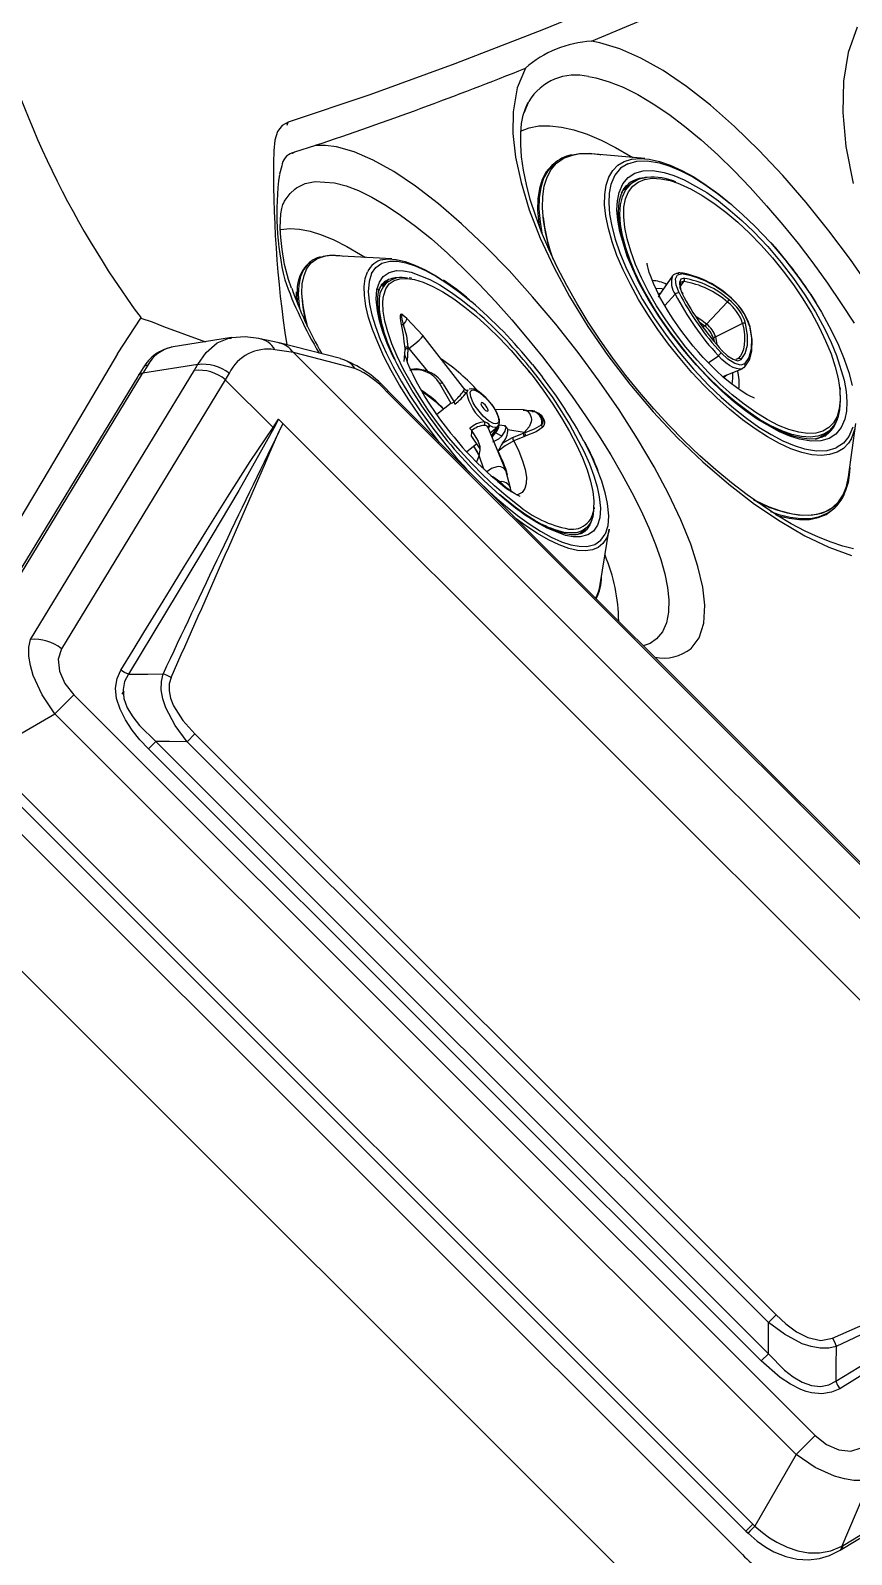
# Model space of a CAD drawing. Extents: x 527 to 611, y 788 to 934.
# Drawn here: x 533.22 to 539.34, y 809.12 to 820.5 of the extents above; entities that cross this region are included whole.
import ezdxf

# ---------------------------------------------------------------- set-up
doc = ezdxf.new("R2010")
doc.units = 0
doc.header["$MEASUREMENT"] = 0
for name, color, linetype in [('1', 4, 'Continuous'), ('BDIM_GREEN', 3, 'Continuous'), ('BDIM_YELLOW', 2, 'Continuous')]:
    doc.layers.add(name, color=color, linetype=linetype)

# ---------------------------------------------------------------- blocks, each defined once
blk = doc.blocks.new('2018 FLAIR')
at = {"layer": '1', "linetype": 'Continuous', "lineweight": 25}
for p, q in [((10.01, 16.529), (10.043, 16.608)), ((8.242, 16.43), (8.249, 16.454)), ((8.452, 16.28), (8.296, 16.229)), ((8.296, 16.229), (8.279, 16.223)), ((8.279, 16.223), (8.282, 16.219)), ((8.201, 16.127), (8.183, 16.064)), ((8.298, 15.954), (8.31, 15.963)), ((8.213, 15.846), (8.222, 15.863)), ((8.219, 15.856), (8.222, 15.863)), ((8.222, 15.863), (8.226, 15.87)), ((6.976, 14.725), (7.151, 14.991)), ((7.318, 14.929), (7.633, 14.814)), ((6.976, 14.725), (6.466, 13.86)), ((11.636, 5.762), (5.762, 11.636)), ((4.993, 11.385), (11.385, 4.993))]:
    blk.add_line(p, q, dxfattribs=at)
at = {"layer": '1', "linetype": 'Continuous', "lineweight": 25, "flags": 128}
for points in [[(13.052, 18.439), (12.289, 18.076), (11.551, 17.739), (10.838, 17.429), (10.152, 17.145), (9.491, 16.889), (8.857, 16.658), (8.249, 16.454)], [(10.511, 17.057), (10.879, 17.212), (11.343, 17.415), (11.818, 17.628), (12.304, 17.854), (12.428, 17.912), (12.428, 17.912)], [(12.491, 17.162), (12.426, 16.973), (12.391, 16.76), (12.384, 16.525), (12.408, 16.272), (12.463, 15.996)], [(10.018, 16.856), (9.956, 16.71), (9.926, 16.53), (9.925, 16.369), (9.945, 16.193), (9.986, 16.003), (10.047, 15.8), (10.129, 15.588), (10.229, 15.372), (10.347, 15.151), (10.483, 14.929), (10.633, 14.711), (10.796, 14.498), (10.97, 14.292), (11.153, 14.098), (11.341, 13.917), (11.534, 13.751), (11.726, 13.603), (11.917, 13.475), (12.103, 13.366), (12.282, 13.28), (12.451, 13.218)], [(12.593, 15.208), (12.442, 15.427), (12.281, 15.643), (12.113, 15.853), (11.938, 16.055), (11.758, 16.245), (11.578, 16.421), (11.398, 16.58), (11.219, 16.72), (11.045, 16.838), (10.879, 16.931), (10.721, 17.001), (10.572, 17.046), (10.511, 17.057)], [(10.488, 16.793), (10.544, 16.783), (10.642, 16.755), (10.746, 16.714), (10.856, 16.659), (10.971, 16.591), (11.087, 16.513), (11.205, 16.424), (11.329, 16.321), (11.453, 16.209), (11.574, 16.091), (11.694, 15.965), (11.817, 15.829), (11.937, 15.688), (12.051, 15.547), (12.161, 15.402), (12.27, 15.251), (12.374, 15.099), (12.469, 14.953)], [(12.464, 13.269), (12.384, 13.289), (12.297, 13.318), (12.203, 13.355), (12.104, 13.401), (12.001, 13.456), (11.894, 13.52), (11.785, 13.591), (11.672, 13.672), (11.556, 13.761), (11.438, 13.858), (11.32, 13.963), (11.203, 14.075), (11.087, 14.192), (10.976, 14.313), (10.868, 14.437), (10.766, 14.563), (10.669, 14.692), (10.575, 14.825), (10.486, 14.96), (10.403, 15.097), (10.326, 15.234), (10.255, 15.37), (10.193, 15.504), (10.138, 15.633), (10.092, 15.758), (10.054, 15.877), (10.025, 15.989), (10.004, 16.096), (9.99, 16.195), (9.983, 16.287), (9.984, 16.369), (9.99, 16.442), (10.002, 16.505), (10.018, 16.556), (10.037, 16.597), (10.039, 16.6)], [(8.249, 16.454), (8.203, 16.428), (8.17, 16.383), (8.149, 16.319), (8.141, 16.24)], [(9.981, 16.387), (10.045, 16.412), (10.118, 16.425), (10.199, 16.427), (10.286, 16.417), (10.379, 16.396), (10.478, 16.363), (10.582, 16.319), (10.69, 16.265), (10.802, 16.2), (10.82, 16.189)], [(11.253, 12.525), (11.314, 12.605), (11.349, 12.713), (11.356, 12.847), (11.341, 12.983), (11.305, 13.136), (11.251, 13.304), (11.177, 13.486), (11.085, 13.679), (10.978, 13.881), (10.854, 14.09), (10.717, 14.305), (10.569, 14.52), (10.411, 14.735), (10.244, 14.946), (10.072, 15.15), (9.897, 15.345), (9.719, 15.528), (9.542, 15.695), (9.369, 15.844), (9.199, 15.975), (9.036, 16.084), (8.883, 16.169), (8.74, 16.231), (8.609, 16.269), (8.527, 16.28), (8.452, 16.28)], [(8.296, 16.229), (8.282, 16.219), (8.282, 16.219)], [(8.226, 15.87), (8.263, 15.921), (8.298, 15.954)], [(8.31, 15.963), (8.375, 15.995), (8.451, 16.01)], [(8.451, 16.01), (8.593, 16), (8.68, 15.977), (8.772, 15.942), (8.873, 15.893), (8.979, 15.831), (9.087, 15.76), (9.199, 15.677), (9.317, 15.582), (9.436, 15.476), (9.555, 15.364), (9.673, 15.245), (9.795, 15.115), (9.916, 14.979), (10.032, 14.842), (10.145, 14.702), (10.258, 14.554), (10.367, 14.405), (10.467, 14.261), (10.562, 14.116), (10.654, 13.969), (10.738, 13.825), (10.812, 13.689), (10.879, 13.557), (10.938, 13.426), (10.989, 13.301), (11.028, 13.188), (11.057, 13.081), (11.078, 12.98), (11.087, 12.887), (11.086, 12.796), (11.07, 12.717), (11.04, 12.649), (10.996, 12.596)], [(8.273, 15.215), (8.251, 15.279), (8.222, 15.392), (8.203, 15.503), (8.194, 15.592), (8.19, 15.66), (8.191, 15.721), (8.194, 15.769), (8.201, 15.808), (8.21, 15.839), (8.213, 15.845)], [(8.191, 15.65), (8.195, 15.651), (8.26, 15.659), (8.332, 15.654), (8.412, 15.639), (8.498, 15.612), (8.59, 15.574), (8.687, 15.525), (8.789, 15.466), (8.826, 15.443)], [(7.151, 14.991), (7.234, 14.962), (7.318, 14.929)], [(6.466, 13.86), (6.287, 13.559), (5.936, 12.968)], [(10.996, 12.596), (10.948, 12.563), (10.897, 12.544)]]:
    blk.add_lwpolyline(points, dxfattribs=at)
at = {"layer": '1', "linetype": 'Continuous', "lineweight": 25}
for centre, radius, start, end in [((12.699, 19.091), 6.898, 193.6791, 216.4623), ((10.552, 16.251), 0.807, 92.927, 131.4355), ((-0.772, 43.791), 29.016, 288.5361, 291.8313), ((10.39, 16.401), 0.404, 75.8713, 149.1671), ((16.307, 16.057), 8.167, 178.7158, 188.9083), ((8.318, 16.112), 0.118, 109.0927, 172.7567), ((10.286, 15.773), 2.122, 172.1259, 193.5307), ((11.208, 16.346), 3.171, 199.7003, 210.6427), ((10.981, 16.158), 2.866, 199.2334, 210.0284), ((9.388, 12.711), 1.326, 0.694, 22.6411), ((11.046, 12.786), 0.333, 259.1593, 308.4494), ((210.797, -327.994), 388.13, 120.34125, 120.74139), ((12.243, 6.343), 0.84, 223.7365, 249.4241)]:
    blk.add_arc(centre, radius, start, end, dxfattribs=at)
at = {"layer": 'BDIM_GREEN', "linetype": 'Continuous', "lineweight": 25}
for p, q in [((10.909, 16.181), (10.511, 16.216)), ((10.239, 16.151), (10.229, 16.142)), ((10.239, 16.151), (10.23, 16.143)), ((10.809, 15.995), (10.772, 15.966)), ((10.785, 15.991), (10.787, 15.993)), ((10.15, 15.744), (10.152, 15.729)), ((8.409, 15.407), (8.4, 15.399)), ((9.022, 15.432), (8.603, 15.456)), ((8.987, 15.26), (8.95, 15.23)), ((8.958, 15.251), (8.965, 15.258)), ((11.116, 15.306), (11.012, 15.159)), ((11.173, 15.249), (11.175, 15.254)), ((8.352, 15.136), (8.354, 15.119)), ((8.915, 15.209), (8.923, 15.2)), ((11.017, 15.163), (11.016, 15.16)), ((11.525, 15.111), (11.369, 14.946)), ((9.134, 14.987), (9.106, 15.01)), ((9.254, 14.862), (9.134, 14.987)), ((11.637, 14.951), (11.437, 14.85)), ((7.827, 14.845), (7.377, 14.773)), ((8.181, 14.807), (8.028, 14.839)), ((8.64, 14.688), (8.182, 14.806)), ((9.565, 14.459), (9.254, 14.862)), ((8.288, 14.734), (8.149, 14.755)), ((8.288, 14.734), (14.734, 8.288)), ((9.115, 14.668), (9.12, 14.754)), ((9.12, 14.754), (9.12, 14.766)), ((9.141, 14.76), (9.136, 14.672)), ((9.141, 14.773), (9.148, 14.765)), ((9.141, 14.773), (9.141, 14.76)), ((9.141, 14.76), (9.148, 14.765)), ((9.148, 14.765), (9.286, 14.596)), ((7.161, 14.576), (5.829, 12.387)), ((6.327, 12.592), (7.549, 14.601)), ((7.168, 14.62), (7.13, 14.56)), ((7.164, 14.58), (7.161, 14.576)), ((7.574, 14.644), (7.164, 14.58)), ((7.202, 14.639), (7.164, 14.58)), ((10.054, 14.583), (10.044, 14.594)), ((11.49, 14.555), (11.635, 14.613)), ((11.646, 14.621), (11.635, 14.613)), ((7.127, 14.555), (5.795, 12.366)), ((7.78, 14.531), (6.559, 12.522)), ((7.13, 14.56), (7.127, 14.555)), ((8.137, 14.174), (7.78, 14.531)), ((8.99, 14.447), (8.99, 14.446)), ((14.449, 8.993), (8.993, 14.449)), ((9.377, 14.504), (9.405, 14.508)), ((9.465, 14.353), (9.377, 14.504)), ((8.985, 14.441), (14.441, 8.985)), ((9.464, 14.355), (9.358, 14.27)), ((8.137, 14.174), (8.177, 14.236)), ((8.177, 14.236), (8.142, 14.17)), ((8.177, 14.236), (8.208, 14.205)), ((10.002, 14.305), (9.792, 14.308)), ((10.094, 14.288), (10.003, 14.305)), ((10.077, 14.292), (10.068, 14.292)), ((10.082, 14.301), (10.092, 14.288)), ((10.114, 14.276), (10.099, 14.285)), ((10.113, 14.277), (10.105, 14.282)), ((8.208, 14.205), (8.179, 14.141)), ((8.208, 14.205), (14.205, 8.208)), ((9.616, 14.107), (9.678, 14.015)), ((9.873, 13.852), (9.737, 14.178)), ((9.738, 14.179), (9.738, 14.178)), ((9.755, 14.135), (9.809, 14.178)), ((9.769, 14.102), (9.795, 14.134)), ((9.804, 14.171), (9.795, 14.134)), ((9.842, 14.11), (9.795, 14.134)), ((10.009, 14.138), (9.887, 14.158)), ((9.922, 14.1), (10.004, 14.133)), ((10.01, 14.107), (9.931, 14.074)), ((10.004, 14.133), (10.009, 14.138)), ((10.004, 14.133), (10.015, 14.137)), ((10.015, 14.137), (10.009, 14.138)), ((10.02, 14.111), (10.01, 14.107)), ((12.243, 14.118), (12.28, 14.147)), ((12.29, 14.156), (12.28, 14.147)), ((12.28, 14.147), (12.284, 14.152)), ((12.428, 13.807), (12.483, 14.203)), ((9.58, 13.994), (9.653, 14.052)), ((9.848, 14.058), (9.922, 14.1)), ((9.673, 13.965), (9.653, 13.917)), ((9.908, 13.722), (9.873, 13.852)), ((9.909, 13.706), (9.907, 13.727)), ((9.909, 13.706), (9.91, 13.707)), ((9.912, 13.698), (9.91, 13.707)), ((10.533, 13.566), (10.533, 13.578)), ((11.873, 13.566), (11.887, 13.561)), ((12.289, 13.546), (12.304, 13.557)), ((12.294, 13.549), (12.304, 13.557)), ((10.43, 13.389), (10.467, 13.419)), ((10.437, 13.38), (10.467, 13.412)), ((10.46, 13.398), (10.452, 13.392)), ((10.465, 13.41), (10.461, 13.414)), ((10.467, 13.412), (10.464, 13.41)), ((10.576, 13.002), (10.643, 13.416)), ((10.546, 12.896), (10.556, 12.919)), ((6.509, 12.038), (6.65, 12.178)), ((6.65, 12.178), (12.178, 6.65)), ((7.011, 12.184), (7.026, 12.209)), ((5.975, 11.728), (6.509, 12.038)), ((12.038, 6.509), (6.509, 12.038)), ((7.261, 11.831), (7.207, 11.777)), ((7.261, 11.831), (11.831, 7.261)), ((7.552, 11.887), (7.495, 11.829)), ((7.552, 11.887), (11.887, 7.552)), ((11.777, 7.207), (7.207, 11.777)), ((11.83, 7.495), (7.495, 11.829)), ((5.937, 11.662), (11.662, 5.937)), ((5.988, 11.714), (11.714, 5.988)), ((11.887, 7.552), (11.83, 7.495)), ((11.831, 7.261), (11.777, 7.207)), ((12.366, 5.795), (14.555, 7.127)), ((12.387, 5.829), (14.576, 7.161)), ((12.178, 6.65), (12.038, 6.509)), ((12.038, 6.509), (11.728, 5.975)), ((12.592, 6.327), (12.377, 5.824)), ((11.663, 5.937), (11.662, 5.937)), ((11.663, 5.937), (11.678, 5.922)), ((12.377, 5.824), (12.387, 5.829)), ((12.356, 5.789), (12.366, 5.795))]:
    blk.add_line(p, q, dxfattribs=at)
at = {"layer": 'BDIM_GREEN', "linetype": 'Continuous', "lineweight": 25, "flags": 128}
for points in [[(10.224, 15.43), (10.198, 15.512), (10.171, 15.619), (10.153, 15.72), (10.145, 15.813), (10.147, 15.899), (10.158, 15.975), (10.18, 16.042), (10.21, 16.099), (10.25, 16.146), (10.299, 16.182), (10.356, 16.206), (10.421, 16.219), (10.494, 16.221), (10.573, 16.211), (10.58, 16.209)], [(10.783, 16.143), (10.848, 16.162), (10.927, 16.165), (11.018, 16.149), (11.096, 16.125), (11.178, 16.09), (11.266, 16.044), (11.357, 15.987), (11.451, 15.921), (11.545, 15.846), (11.638, 15.765), (11.73, 15.677), (11.845, 15.555), (11.952, 15.429), (12.05, 15.302), (12.141, 15.171), (12.225, 15.035), (12.301, 14.896), (12.352, 14.789), (12.395, 14.685), (12.429, 14.584), (12.455, 14.487)], [(12.461, 14.177), (12.431, 14.108), (12.389, 14.056), (12.335, 14.022)], [(10.812, 16.177), (10.872, 16.182), (10.941, 16.177), (11.017, 16.16), (11.098, 16.132), (11.184, 16.093), (11.273, 16.044), (11.366, 15.984), (11.46, 15.916), (11.555, 15.839), (11.562, 15.832)], [(10.23, 16.143), (10.215, 16.13), (10.174, 16.083), (10.144, 16.026), (10.122, 15.958), (10.111, 15.881), (10.109, 15.796), (10.117, 15.702), (10.122, 15.668)], [(10.783, 16.143), (10.728, 16.109), (10.686, 16.057), (10.656, 15.988), (10.643, 15.923), (10.64, 15.85), (10.646, 15.767), (10.662, 15.677), (10.688, 15.581), (10.723, 15.479), (10.765, 15.376), (10.816, 15.269), (10.892, 15.13), (10.976, 14.994), (11.067, 14.863), (11.165, 14.736), (11.272, 14.61), (11.387, 14.488), (11.479, 14.4), (11.572, 14.318), (11.666, 14.243), (11.76, 14.177), (11.851, 14.121), (11.939, 14.074), (12.022, 14.04), (12.099, 14.015), (12.19, 14), (12.269, 14.003), (12.335, 14.022)], [(12.283, 14.092), (12.222, 14.075), (12.148, 14.072), (12.063, 14.086), (11.991, 14.109), (11.914, 14.142), (11.746, 14.237), (11.659, 14.299), (11.571, 14.369), (11.484, 14.445), (11.399, 14.528), (11.291, 14.641), (11.191, 14.759), (11.1, 14.878), (11.015, 15), (10.936, 15.127), (10.865, 15.257), (10.818, 15.356), (10.778, 15.453), (10.722, 15.638), (10.707, 15.722), (10.701, 15.799), (10.704, 15.867), (10.716, 15.928), (10.744, 15.992), (10.784, 16.04), (10.834, 16.073)], [(10.834, 16.073), (10.895, 16.09), (10.969, 16.092), (11.054, 16.078), (11.126, 16.056), (11.203, 16.023), (11.371, 15.927), (11.458, 15.866), (11.546, 15.795), (11.633, 15.72), (11.719, 15.637), (11.826, 15.524), (11.926, 15.406), (12.017, 15.287), (12.102, 15.165), (12.181, 15.038), (12.252, 14.908), (12.299, 14.809), (12.339, 14.712), (12.395, 14.527), (12.41, 14.443), (12.416, 14.366), (12.413, 14.297), (12.401, 14.237), (12.373, 14.173), (12.333, 14.124), (12.283, 14.092)], [(11.179, 14.78), (11.102, 14.881), (11.072, 14.922), (11.026, 14.99), (10.98, 15.06), (10.935, 15.136), (10.892, 15.213), (10.853, 15.291), (10.817, 15.369), (10.786, 15.445), (10.761, 15.519), (10.74, 15.589), (10.726, 15.656), (10.716, 15.718), (10.712, 15.774), (10.714, 15.826), (10.72, 15.872), (10.732, 15.912), (10.748, 15.947), (10.77, 15.977), (10.786, 15.99)], [(11.155, 15.998), (11.172, 15.991), (11.253, 15.954), (11.337, 15.907), (11.424, 15.849), (11.512, 15.782), (11.601, 15.707), (11.69, 15.624), (11.776, 15.535), (11.861, 15.44), (11.941, 15.34), (12.017, 15.238), (12.087, 15.134), (12.151, 15.029), (12.208, 14.924), (12.257, 14.822), (12.297, 14.723), (12.329, 14.628), (12.351, 14.539), (12.359, 14.49)], [(11.971, 15.411), (11.885, 15.514), (11.851, 15.553)], [(8.393, 14.926), (8.372, 15.007), (8.357, 15.095), (8.351, 15.176), (8.354, 15.247), (8.367, 15.309), (8.389, 15.361), (8.421, 15.402), (8.462, 15.433), (8.511, 15.452), (8.568, 15.46), (8.633, 15.457), (8.661, 15.453)], [(8.953, 15.427), (8.996, 15.432), (9.055, 15.428), (9.121, 15.413), (9.193, 15.387), (9.271, 15.351), (9.354, 15.304), (9.395, 15.277)], [(11.726, 14.394), (11.726, 14.394), (11.717, 14.398), (11.698, 14.406), (11.67, 14.421), (11.635, 14.443), (11.593, 14.472), (11.545, 14.508), (11.494, 14.551), (11.441, 14.599), (11.39, 14.65), (11.344, 14.697), (11.309, 14.736), (11.269, 14.782), (11.235, 14.825), (11.177, 14.901), (11.154, 14.932), (11.119, 14.984), (11.085, 15.038), (11.052, 15.093), (11.021, 15.148), (10.995, 15.201), (10.972, 15.25), (10.955, 15.295), (10.942, 15.332), (10.933, 15.363), (10.928, 15.384), (10.926, 15.397), (10.925, 15.401)], [(9.046, 14.68), (9.014, 14.748), (8.985, 14.819), (8.961, 14.886), (8.942, 14.949), (8.928, 15.007), (8.92, 15.06), (8.917, 15.107), (8.918, 15.148), (8.923, 15.184), (8.933, 15.214), (8.947, 15.238), (8.96, 15.252)], [(9.168, 15.289), (9.163, 15.29), (9.151, 15.292)], [(9.174, 15.282), (9.19, 15.278), (9.255, 15.258), (9.327, 15.227), (9.403, 15.186), (9.483, 15.134), (9.566, 15.073), (9.652, 15.003), (9.738, 14.925), (9.825, 14.84), (9.911, 14.749), (9.994, 14.653), (10.04, 14.598)], [(11.164, 15.18), (11.143, 15.236), (11.138, 15.283), (11.152, 15.313), (11.182, 15.321)], [(11.202, 15.288), (11.178, 15.281), (11.166, 15.257), (11.17, 15.219), (11.187, 15.174)], [(8.308, 15.187), (8.308, 15.185), (8.308, 15.125)], [(9.959, 13.598), (9.874, 13.664), (9.788, 13.738), (9.702, 13.819), (9.615, 13.907), (9.531, 14.001), (9.448, 14.098), (9.37, 14.199), (9.296, 14.302), (9.227, 14.405), (9.165, 14.507), (9.109, 14.608), (9.061, 14.706), (9.022, 14.799), (8.991, 14.887), (8.969, 14.968), (8.957, 15.042), (8.954, 15.107), (8.957, 15.14)], [(11.041, 15.207), (11.037, 15.208), (10.99, 15.212)], [(9.115, 14.817), (9.11, 14.865), (9.095, 14.942)], [(9.107, 14.943), (9.13, 14.859), (9.141, 14.773)], [(11.637, 14.951), (11.646, 14.907), (11.651, 14.865), (11.653, 14.827), (11.65, 14.792), (11.644, 14.76), (11.634, 14.732), (11.621, 14.708), (11.604, 14.688)], [(11.626, 14.681), (11.658, 14.726), (11.674, 14.788), (11.675, 14.864), (11.66, 14.951)], [(11.688, 14.933), (11.703, 14.842), (11.702, 14.762), (11.685, 14.697), (11.652, 14.65)], [(11.654, 14.628), (11.689, 14.678), (11.707, 14.746), (11.709, 14.829), (11.693, 14.925)], [(8.029, 14.839), (7.929, 14.85), (7.825, 14.844)], [(8.746, 14.615), (8.49, 14.682), (8.288, 14.734)], [(9.465, 14.129), (9.404, 14.207), (9.38, 14.24), (9.342, 14.294), (9.305, 14.348), (9.269, 14.405), (9.236, 14.462), (9.205, 14.516), (9.18, 14.567), (9.158, 14.613), (9.142, 14.653), (9.13, 14.686), (9.122, 14.71), (9.118, 14.726), (9.117, 14.732), (9.117, 14.731)], [(11.232, 14.715), (11.231, 14.715), (11.179, 14.78)], [(12.231, 14.103), (12.223, 14.1), (12.182, 14.09), (12.135, 14.088), (12.083, 14.094), (12.026, 14.107), (11.964, 14.128), (11.898, 14.157), (11.829, 14.193), (11.756, 14.237), (11.682, 14.288), (11.607, 14.345), (11.531, 14.408), (11.458, 14.475), (11.388, 14.543), (11.326, 14.608), (11.281, 14.658), (11.232, 14.715)], [(11.652, 14.65), (11.624, 14.64), (11.58, 14.652), (11.528, 14.685), (11.478, 14.732)], [(11.485, 14.75), (11.485, 14.75), (11.486, 14.75), (11.486, 14.749), (11.486, 14.749), (11.486, 14.747)], [(11.486, 14.747), (11.526, 14.71), (11.568, 14.683), (11.603, 14.673), (11.626, 14.681)], [(9.286, 14.596), (9.209, 14.612), (9.161, 14.607)], [(10.053, 14.582), (10.075, 14.554), (10.151, 14.452), (10.223, 14.349), (10.288, 14.246), (10.347, 14.144), (10.399, 14.045), (10.443, 13.949), (10.478, 13.859), (10.504, 13.774), (10.521, 13.696), (10.529, 13.627), (10.529, 13.596)], [(10.147, 14.551), (10.129, 14.575), (10.087, 14.628)], [(9.405, 14.498), (9.437, 14.445), (9.484, 14.368)], [(9.588, 14.455), (9.589, 14.454), (9.587, 14.45), (9.584, 14.444), (9.579, 14.435)], [(9.755, 14.362), (9.724, 14.397), (9.711, 14.409), (9.691, 14.426), (9.672, 14.441), (9.652, 14.452), (9.634, 14.46), (9.616, 14.463), (9.599, 14.461), (9.598, 14.46)], [(9.611, 14.402), (9.606, 14.435), (9.611, 14.447), (9.619, 14.453), (9.631, 14.455), (9.647, 14.451), (9.682, 14.431), (9.722, 14.396), (9.743, 14.373), (9.764, 14.348), (9.782, 14.322), (9.797, 14.297), (9.815, 14.253)], [(12.362, 14.448), (12.366, 14.375), (12.361, 14.306), (12.347, 14.246), (12.323, 14.196), (12.29, 14.156)], [(12.368, 14.459), (12.367, 14.461), (12.365, 14.472)], [(9.815, 14.253), (9.819, 14.221), (9.815, 14.209), (9.807, 14.203), (9.794, 14.201), (9.779, 14.205), (9.743, 14.225), (9.704, 14.26), (9.682, 14.283), (9.662, 14.308), (9.644, 14.334), (9.629, 14.359), (9.611, 14.402)], [(9.721, 14.302), (9.729, 14.298), (9.735, 14.296), (9.739, 14.299), (9.74, 14.304), (9.737, 14.312), (9.733, 14.322), (9.725, 14.333), (9.717, 14.343), (9.708, 14.352), (9.705, 14.354), (9.697, 14.358), (9.691, 14.36), (9.687, 14.357), (9.686, 14.352), (9.688, 14.343), (9.693, 14.333), (9.7, 14.323), (9.709, 14.313), (9.718, 14.304), (9.721, 14.302)], [(10.07, 14.301), (10.096, 14.292), (10.11, 14.284)], [(7, 12.362), (7.092, 12.512), (7.173, 12.644), (7.244, 12.76), (7.316, 12.878), (7.398, 13.012), (7.476, 13.139), (7.55, 13.258), (7.635, 13.395), (7.797, 13.655), (7.966, 13.921), (8.137, 14.174)], [(8.142, 14.17), (7.882, 13.705), (7.609, 13.248), (7.334, 12.79), (7.057, 12.333)], [(9.617, 14.151), (9.637, 14.119), (9.666, 14.073)], [(9.804, 14.171), (9.774, 14.129), (9.764, 14.114)], [(9.774, 14.068), (9.821, 14.09), (9.842, 14.11)], [(9.824, 14.193), (9.859, 14.188), (9.882, 14.17), (9.887, 14.158)], [(9.842, 14.11), (9.866, 14.147), (9.874, 14.18), (9.868, 14.189)], [(10.015, 14.137), (10.085, 14.163), (10.138, 14.193)], [(10.147, 14.177), (10.099, 14.143), (10.02, 14.111)], [(12.243, 14.118), (12.201, 14.092), (12.18, 14.084)], [(12.267, 14.123), (12.26, 14.117), (12.231, 14.103)], [(12.251, 14.108), (12.272, 14.128), (12.297, 14.163)], [(12.273, 14.126), (12.273, 14.126), (12.266, 14.121)], [(9.673, 13.968), (9.655, 14.001), (9.633, 14.036)], [(9.931, 14.074), (9.867, 14.038), (9.814, 13.997)], [(12.437, 13.875), (12.435, 13.84), (12.424, 13.764), (12.403, 13.697), (12.372, 13.64), (12.332, 13.593), (12.283, 13.557), (12.226, 13.533), (12.161, 13.52), (12.088, 13.518), (12.009, 13.528), (11.923, 13.55), (11.832, 13.582), (11.737, 13.626), (11.719, 13.635)], [(11.725, 13.631), (11.789, 13.601), (11.882, 13.563), (11.97, 13.537), (12.052, 13.522), (12.127, 13.519), (12.195, 13.527), (12.256, 13.546), (12.308, 13.577), (12.352, 13.619), (12.387, 13.672), (12.412, 13.734), (12.428, 13.807), (12.428, 13.807)], [(10.453, 13.394), (10.428, 13.381), (10.396, 13.374), (10.359, 13.374), (10.316, 13.38), (10.266, 13.393), (10.212, 13.414), (10.152, 13.443), (10.088, 13.479), (10.021, 13.522), (9.951, 13.572), (9.879, 13.629), (9.825, 13.674)], [(9.892, 13.71), (9.89, 13.713), (9.889, 13.716)], [(9.908, 13.722), (9.908, 13.723), (9.906, 13.727)], [(9.98, 13.659), (9.98, 13.659), (9.975, 13.662), (9.96, 13.669), (9.936, 13.682), (9.91, 13.699)], [(10.527, 13.554), (10.52, 13.508), (10.503, 13.463), (10.477, 13.427), (10.442, 13.403), (10.399, 13.389), (10.347, 13.387), (10.314, 13.391)], [(11.885, 13.522), (11.898, 13.518), (11.984, 13.497), (12.063, 13.487), (12.137, 13.488), (12.202, 13.502), (12.26, 13.526), (12.294, 13.549)], [(11.896, 13.518), (11.947, 13.504), (11.947, 13.504)], [(10.43, 13.389), (10.426, 13.386), (10.403, 13.372)], [(10.643, 13.416), (10.639, 13.398), (10.624, 13.351)], [(6.509, 12.038), (6.413, 12.178), (6.347, 12.324), (6.327, 12.397), (6.315, 12.467), (6.315, 12.534), (6.327, 12.592)], [(6.559, 12.522), (6.534, 12.445), (6.543, 12.355), (6.584, 12.263), (6.65, 12.178)], [(7.207, 11.777), (7.143, 11.844), (7.085, 11.916), (7.035, 11.991), (6.995, 12.071), (6.969, 12.151), (6.962, 12.229), (6.973, 12.3), (7, 12.362)], [(7.057, 12.333), (7.027, 12.345), (7, 12.362)], [(7.057, 12.333), (7.028, 12.279), (7.017, 12.218), (7.024, 12.151), (7.049, 12.083), (7.089, 12.015), (7.139, 11.95), (7.261, 11.831)], [(7.057, 12.333), (7.202, 12.334), (7.316, 12.335)], [(7.495, 11.829), (7.406, 11.949), (7.336, 12.081), (7.314, 12.15), (7.302, 12.217), (7.303, 12.279), (7.316, 12.335)], [(7.376, 12.308), (7.347, 12.324), (7.316, 12.335)], [(7.376, 12.308), (7.362, 12.261), (7.36, 12.209), (7.372, 12.154), (7.394, 12.096), (7.463, 11.987), (7.552, 11.887)], [(7.495, 11.829), (7.364, 11.83), (7.261, 11.831)], [(12.308, 7.376), (13.222, 7.78), (13.682, 7.979), (13.839, 8.046), (13.901, 8.074), (13.91, 8.077), (13.911, 8.078), (13.911, 8.078), (13.911, 8.078), (13.912, 8.078), (14.141, 8.179)], [(12.333, 7.057), (12.79, 7.334), (13.248, 7.609), (13.705, 7.882), (14.17, 8.142)], [(14.141, 8.179), (13.24, 7.744), (12.335, 7.316)], [(14.174, 8.137), (14.038, 8.043), (13.899, 7.952), (13.75, 7.857), (13.608, 7.767), (13.461, 7.676), (13.315, 7.585), (13.192, 7.509), (13.021, 7.404), (12.826, 7.284), (12.606, 7.15), (12.362, 7)], [(11.887, 7.552), (11.961, 7.484), (12.04, 7.425), (12.124, 7.382), (12.222, 7.36), (12.308, 7.376)], [(11.831, 7.261), (11.83, 7.392), (11.83, 7.495)], [(12.335, 7.316), (12.28, 7.303), (12.217, 7.302), (12.15, 7.314), (12.081, 7.336), (11.949, 7.406), (11.83, 7.495)], [(12.308, 7.376), (12.326, 7.344), (12.335, 7.316)], [(12.335, 7.316), (12.334, 7.171), (12.333, 7.057)], [(12.362, 7), (12.3, 6.973), (12.229, 6.962), (12.151, 6.969), (12.111, 6.98), (12.071, 6.995), (11.995, 7.033), (11.917, 7.084), (11.777, 7.207)], [(11.831, 7.261), (11.95, 7.139), (12.015, 7.089), (12.083, 7.049), (12.152, 7.024), (12.219, 7.017), (12.28, 7.029), (12.333, 7.057)], [(12.333, 7.057), (12.345, 7.027), (12.362, 7)], [(12.178, 6.65), (12.263, 6.584), (12.355, 6.543), (12.446, 6.534), (12.522, 6.559)], [(12.592, 6.327), (12.534, 6.315), (12.467, 6.315), (12.397, 6.326), (12.324, 6.347), (12.178, 6.413), (12.038, 6.509)], [(11.678, 5.922), (11.669, 5.93), (11.663, 5.937)], [(11.678, 5.922), (11.747, 5.863), (11.81, 5.817), (11.871, 5.783), (11.959, 5.747), (12.045, 5.727), (12.129, 5.722), (12.21, 5.732), (12.286, 5.755), (12.356, 5.789)], [(11.714, 5.988), (11.722, 5.981), (11.728, 5.975)], [(11.728, 5.975), (11.785, 5.926), (11.839, 5.887), (11.893, 5.854), (11.971, 5.816), (12.049, 5.79), (12.129, 5.775), (12.212, 5.774), (12.295, 5.789), (12.377, 5.824)]]:
    blk.add_lwpolyline(points, dxfattribs=at)
at = {"layer": 'BDIM_GREEN', "linetype": 'Continuous', "lineweight": 25}
for centre, radius, start, end in [((10.409, 15.956), 0.257, 100.6836, 134.3024), ((10.467, 15.835), 0.383, 83.4426, 112.2317), ((10.939, 15.836), 0.205, 93.5589, 129.3931), ((10.965, 15.587), 0.455, 67.5387, 94.8863), ((10.893, 15.815), 0.194, 128.6945, 146.1081), ((10.938, 15.826), 0.213, 95.579, 127.4602), ((11.577, 15.913), 1.437, 186.7813, 198.5302), ((11.54, 15.893), 1.398, 186.7324, 197.5583), ((8.587, 15.201), 0.272, 133.4775, 180.5193), ((8.523, 15.286), 0.165, 102.7881, 133.8684), ((8.579, 15.194), 0.264, 84.8234, 112.0032), ((9.43, 13.384), 3.25, 32.0164, 38.5686), ((9.095, 15.125), 0.169, 75.239, 183.4537), ((9.031, 15.128), 0.142, 104.9905, 128.4497), ((8.415, 13.743), 1.823, 49.3796, 57.0633), ((11.149, 15.281), 0.0418, 81.7194, 143.3022), ((11.168, 15.313), 0.0162, 87.6889, 145.4012), ((11.054, 14.616), 0.723, 49.0019, 80.8003), ((11.269, 15.23), 0.0975, 168.6754, 217.1574), ((11.068, 14.626), 0.704, 48.8394, 80.6757), ((11.183, 15.277), 0.0221, 324.0121, 29.7181), ((11.095, 14.618), 0.654, 48.839, 80.6761), ((11.093, 14.626), 0.67, 48.8394, 80.6757), ((9.424, 15.229), 1.075, 184.9522, 196.0917), ((11.162, 15.145), 0.0354, 85.8979, 137.3349), ((12.955, 16.101), 2.044, 207.1221, 222.8538), ((12.943, 16.091), 1.999, 207.1217, 222.8542), ((12.88, 16.041), 1.902, 207.1217, 222.8542), ((11.505, 15.132), 0.0293, 313.2007, 357.7592), ((11.234, 14.781), 0.481, 17.4041, 52.4012), ((11.256, 14.797), 0.453, 17.4706, 52.5052), ((11.312, 14.841), 0.365, 17.4706, 52.5052), ((9.386, 15.207), 1.036, 184.8623, 194.7715), ((7.474, 12.579), 3.317, 38.5022, 49.8245), ((7.625, 12.696), 3.097, 38.4883, 49.8228), ((11.327, 14.853), 0.325, 17.4927, 52.4832), ((9.1, 14.976), 0.034, 261.6955, 282.4295), ((11.266, 15.043), 0.142, 308.8329, 316.646), ((11.239, 14.782), 0.19, 17.4927, 52.4832), ((11.25, 14.791), 0.196, 17.4927, 52.4832), ((11.649, 14.929), 0.0245, 61.6709, 118.557), ((11.48, 14.764), 0.0961, 116.6732, 128.0915), ((7.445, 14.46), 0.32, 100.895, 150.1161), ((8.096, 14.442), 0.317, 80.3414, 154.562), ((8.331, 13.854), 0.89, 41.9784, 67.6202), ((12.018, 16.178), 3.33, 206.6354, 228.8888), ((9.137, 14.75), 0.0238, 80.1635, 136.0886), ((9.137, 14.738), 0.0232, 78.767, 135.9708), ((11.409, 14.78), 0.0842, 304.5917, 325.3755), ((11.611, 14.669), 0.0198, 37.9641, 110.4573), ((7.581, 14.288), 0.314, 50.5114, 95.8724), ((7.616, 14.335), 0.311, 51.3805, 97.8235), ((8.454, 13.964), 0.714, 41.972, 65.842), ((9.201, 14.4), 0.205, 30.5878, 102.9922), ((9.205, 14.376), 0.234, 31.4155, 69.9674), ((11.197, 14.565), 0.368, 349.5023, 3.035), ((11.64, 14.636), 0.0167, 292.2025, 330.1227), ((8.701, 13.629), 0.985, 43.9124, 56.8042), ((9.579, 14.47), 0.0176, 205.0328, 302.9377), ((7.609, 12.568), 3.218, 27.941, 38.0001), ((9.231, 14.677), 0.399, 309.3053, 324.5007), ((9.428, 14.333), 0.0663, 13.0808, 32.5866), ((9.138, 14.782), 0.561, 309.2242, 321.7904), ((9.579, 14.466), 0.0304, 221.777, 270.0625), ((9.929, 14.5), 0.356, 190.381, 232.7155), ((9.486, 14.133), 0.353, 19.3735, 40.2906), ((9.766, 14.221), 0.0598, 313.7974, 29.1581), ((10.079, 14.3), 0.00832, 175.3647, 255.662), ((138.045, -48.963), 144.387, 154.08425, 154.87848), ((-127.293, 72.397), 147.466, 335.95364, 336.7312), ((8.252, 14.309), 0.177, 229.5163, 231.4534), ((11.296, 15.567), 2.329, 218.161, 231.2275), ((9.734, 14.017), 0.2, 95.9136, 130.986), ((9.523, 14.086), 0.115, 34.6404, 45.8558), ((9.724, 14.022), 0.168, 93.8042, 129.6314), ((9.706, 14.165), 0.0512, 26.5307, 81.3905), ((9.853, 14.203), 0.14, 174.5559, 185.5683), ((9.735, 14.196), 0.0862, 313.618, 357.3045), ((9.748, 14.155), 0.139, 315.7681, 1.4849), ((10.038, 14.127), 0.0346, 169.6617, 215.6173), ((10.048, 14.13), 0.0337, 168.2979, 215.5704), ((10.161, 14.195), 0.023, 186.1537, 232.2051), ((12.146, 14.244), 0.339, 333.2394, 353.0301), ((11.936, 16.059), 3.22, 218.0107, 229.336), ((9.539, 14.011), 0.141, 341.097, 26.0418), ((10.512, 13.652), 0.779, 148.6121, 153.763), ((9.967, 14.1), 0.0443, 180.2854, 215.9021), ((8.709, 13.115), 1.993, 21.6312, 28.3553), ((9.82, 13.777), 0.00968, 243.1897, 315.8674), ((10.454, 14.432), 0.912, 226.5664, 231.6907), ((10.125, 14.067), 0.427, 227.6562, 236.8573), ((9.993, 13.839), 0.164, 232.0059, 242.6582), ((12.136, 13.783), 0.281, 302.3164, 342.2274), ((10.494, 14.228), 0.826, 229.6733, 259.3016), ((12.268, 14.7), 1.201, 244.12, 250.7613), ((10.294, 13.041), 0.285, 330.2234, 351.9858), ((10.265, 13.055), 0.321, 330.5787, 0.7911), ((6.359, 12.28), 0.314, 50.5114, 95.8724), ((17.443, 0.451), 7.948, 135.973, 136.4967)]:
    blk.add_arc(centre, radius, start, end, dxfattribs=at)
for centre, major_axis, ratio, start_param, end_param in [((5.949, 14.451), (1.695, 0.737), 0.480619, 5.684937, 5.724466), ((6.056, 14.256), (1.851, 0.951), 0.433377, 5.636113, 5.675641), ((9.554, 14.201), (-0.1, 0.147), 0.647776, 5.951017, 6.17511), ((9.554, 14.201), (-0.012, 0.212), 0.298002, 4.239299, 4.463392)]:
    blk.add_ellipse(centre, major_axis=major_axis, ratio=ratio, start_param=start_param, end_param=end_param, dxfattribs=at)
at = {"layer": 'BDIM_YELLOW', "linetype": 'Continuous', "lineweight": 25}
for p, q in [((11.172, 15.225), (11.2, 15.264)), ((11.016, 15.16), (11.009, 15.148)), ((11.011, 15.17), (11.024, 15.176)), ((11.136, 15.169), (11.057, 15.084)), ((11.314, 14.963), (11.355, 14.933)), ((11.355, 14.933), (11.343, 14.923)), ((9.12, 14.766), (9.115, 14.817)), ((11.42, 14.839), (11.412, 14.833)), ((11.42, 14.839), (11.425, 14.819)), ((11.382, 14.658), (11.457, 14.71)), ((11.604, 14.688), (11.587, 14.681)), ((11.604, 14.688), (11.596, 14.683)), ((10.04, 14.598), (10.053, 14.582)), ((10.07, 14.644), (10.145, 14.549)), ((8.99, 14.446), (8.985, 14.441)), ((9.247, 14.442), (9.281, 14.42)), ((9.63, 14.034), (9.672, 13.963)), ((9.678, 14.039), (9.678, 14.015)), ((9.709, 13.863), (9.673, 13.965)), ((9.916, 13.695), (9.917, 13.693)), ((12.299, 13.553), (12.309, 13.562)), ((10.513, 13.484), (10.499, 13.447)), ((11.714, 5.988), (11.663, 5.937))]:
    blk.add_line(p, q, dxfattribs=at)
at = {"layer": 'BDIM_YELLOW', "linetype": 'Continuous', "lineweight": 25, "flags": 128}
for points in [[(12.449, 14.091), (12.427, 14.056), (12.389, 14.017), (12.342, 13.989), (12.287, 13.972), (12.225, 13.966), (12.155, 13.971), (12.08, 13.988), (11.998, 14.016), (11.913, 14.055), (11.823, 14.104), (11.731, 14.164), (11.637, 14.232), (11.541, 14.31), (11.446, 14.395), (11.352, 14.487), (11.26, 14.585), (11.171, 14.688), (11.086, 14.795), (11.006, 14.905), (10.931, 15.017), (10.862, 15.129), (10.801, 15.241), (10.747, 15.351), (10.701, 15.458), (10.665, 15.561), (10.637, 15.659), (10.618, 15.751), (10.609, 15.837), (10.61, 15.914), (10.62, 15.983), (10.64, 16.042), (10.669, 16.092), (10.707, 16.131), (10.754, 16.159), (10.754, 16.159)], [(10.754, 16.159), (10.809, 16.177), (10.812, 16.177)], [(10.229, 16.142), (10.224, 16.138), (10.184, 16.091), (10.153, 16.034), (10.132, 15.966), (10.12, 15.889), (10.119, 15.803), (10.127, 15.709), (10.141, 15.624)], [(10.944, 15.12), (10.89, 15.217), (10.84, 15.32), (10.799, 15.42), (10.766, 15.515), (10.742, 15.606), (10.727, 15.69), (10.722, 15.767), (10.727, 15.836), (10.741, 15.896), (10.765, 15.946), (10.798, 15.986), (10.809, 15.995)], [(11.215, 14.774), (11.137, 14.875), (11.064, 14.978), (10.996, 15.083), (10.936, 15.188), (10.883, 15.291), (10.838, 15.392), (10.803, 15.49), (10.776, 15.582), (10.759, 15.668), (10.751, 15.747), (10.753, 15.818), (10.765, 15.88), (10.787, 15.932), (10.818, 15.975), (10.858, 16.006), (10.906, 16.026), (10.963, 16.034), (11.027, 16.031), (11.097, 16.017), (11.155, 15.998)], [(8.408, 15.406), (8.395, 15.394), (8.363, 15.352), (8.34, 15.3), (8.327, 15.237), (8.324, 15.166), (8.33, 15.085), (8.335, 15.053)], [(8.871, 15.324), (8.903, 15.369), (8.948, 15.401), (9.008, 15.415), (9.064, 15.415), (9.126, 15.403), (9.197, 15.38), (9.273, 15.346), (9.354, 15.302), (9.439, 15.247), (9.526, 15.185), (9.614, 15.114)], [(9.378, 14.063), (9.302, 14.161), (9.222, 14.271), (9.148, 14.381), (9.079, 14.491), (9.018, 14.6), (8.963, 14.705), (8.917, 14.808), (8.878, 14.905), (8.849, 14.996), (8.828, 15.081), (8.817, 15.159), (8.815, 15.227), (8.823, 15.287), (8.84, 15.337)], [(8.871, 15.324), (8.852, 15.263), (8.846, 15.187), (8.855, 15.095), (8.873, 15.014), (8.899, 14.927), (8.935, 14.832), (8.979, 14.731), (9.031, 14.627), (9.091, 14.519), (9.157, 14.412), (9.228, 14.305), (9.327, 14.168), (9.399, 14.076)], [(9.041, 14.685), (9.03, 14.706), (8.988, 14.8), (8.955, 14.889), (8.931, 14.97), (8.914, 15.046), (8.906, 15.132), (8.911, 15.203), (8.929, 15.259)], [(8.929, 15.259), (8.958, 15.301), (9.001, 15.331), (9.057, 15.345), (9.109, 15.344), (9.167, 15.333), (9.304, 15.28), (9.38, 15.239), (9.459, 15.188), (9.54, 15.129), (9.623, 15.063)], [(8.957, 15.14), (8.961, 15.163), (8.978, 15.21), (9.003, 15.246), (9.038, 15.271), (9.081, 15.285), (9.132, 15.287), (9.174, 15.282)], [(8.315, 15.199), (8.314, 15.158), (8.318, 15.094)], [(9.095, 14.942), (9.089, 14.97), (9.086, 14.992), (9.086, 15.008), (9.088, 15.019), (9.093, 15.023), (9.1, 15.021), (9.109, 15.011), (9.112, 15.005)], [(9.107, 15.009), (9.1, 15.013), (9.095, 15.01), (9.093, 14.999), (9.096, 14.983), (9.101, 14.964), (9.107, 14.943)], [(9.134, 14.987), (9.134, 14.987), (9.132, 14.98), (9.124, 14.966), (9.117, 14.955), (9.107, 14.943)], [(11.369, 14.946), (11.327, 14.977), (11.291, 15.001)], [(7.574, 14.644), (7.636, 14.735), (7.718, 14.805), (7.807, 14.841), (7.826, 14.842)], [(9.024, 14.726), (8.989, 14.811), (8.959, 14.898)], [(9.148, 14.765), (9.194, 14.799), (9.225, 14.825), (9.236, 14.835), (9.244, 14.843), (9.253, 14.856), (9.253, 14.861)], [(11.447, 14.792), (11.445, 14.809), (11.437, 14.85)], [(12.359, 14.49), (12.363, 14.456), (12.366, 14.381), (12.359, 14.314), (12.342, 14.257), (12.315, 14.21), (12.28, 14.173), (12.236, 14.147), (12.183, 14.133), (12.123, 14.13), (12.056, 14.139), (11.983, 14.159), (11.905, 14.19), (11.822, 14.233), (11.737, 14.285), (11.649, 14.348), (11.56, 14.419), (11.471, 14.498), (11.383, 14.584), (11.298, 14.677), (11.215, 14.774)], [(11.635, 14.613), (11.632, 14.613), (11.614, 14.61), (11.592, 14.614), (11.568, 14.623), (11.541, 14.638), (11.513, 14.658), (11.484, 14.682), (11.457, 14.71)], [(10.049, 14.624), (10.129, 14.522), (10.222, 14.395), (10.288, 14.294), (10.349, 14.195), (10.454, 13.997), (10.495, 13.903), (10.529, 13.814), (10.553, 13.732), (10.569, 13.657), (10.578, 13.571), (10.573, 13.5), (10.555, 13.444)], [(11.521, 14.567), (11.519, 14.564), (11.499, 14.547)], [(12.28, 14.147), (12.249, 14.127), (12.199, 14.109), (12.141, 14.102), (12.077, 14.106), (12.006, 14.122), (11.93, 14.149), (11.849, 14.187), (11.765, 14.235), (11.678, 14.293), (11.589, 14.36), (11.5, 14.435), (11.43, 14.5)], [(9.281, 14.42), (9.347, 14.368), (9.408, 14.31)], [(10.002, 14.304), (10.007, 14.304), (10.021, 14.301), (10.033, 14.295), (10.051, 14.275), (10.061, 14.249), (10.063, 14.234), (10.061, 14.217), (10.045, 14.18), (10.009, 14.138)], [(10.009, 14.304), (10.011, 14.304), (10.07, 14.301)], [(10.11, 14.284), (10.118, 14.28), (10.135, 14.265), (10.148, 14.247), (10.157, 14.228), (10.16, 14.211), (10.157, 14.193), (10.147, 14.177)], [(10.138, 14.193), (10.147, 14.203), (10.151, 14.215), (10.15, 14.23), (10.143, 14.247), (10.129, 14.264), (10.113, 14.277)], [(9.751, 14.188), (9.746, 14.173), (9.742, 14.168)], [(9.809, 14.178), (9.806, 14.176), (9.792, 14.173), (9.774, 14.177), (9.751, 14.188)], [(9.931, 14.074), (9.968, 13.998), (9.997, 13.926), (10.016, 13.861), (10.025, 13.804), (10.024, 13.756), (10.013, 13.718), (9.993, 13.69), (9.963, 13.674), (9.95, 13.672)], [(10.452, 14.076), (10.505, 13.971), (10.549, 13.871), (10.585, 13.776), (10.611, 13.688), (10.628, 13.607), (10.637, 13.515), (10.632, 13.439), (10.613, 13.379)], [(9.873, 13.852), (9.872, 13.854), (9.858, 13.871), (9.835, 13.881), (9.821, 13.883), (9.805, 13.881), (9.766, 13.867), (9.73, 13.843)], [(9.764, 13.812), (9.774, 13.809), (9.827, 13.77)], [(10.555, 13.444), (10.525, 13.401), (10.483, 13.372), (10.427, 13.358), (10.375, 13.359), (10.316, 13.369), (10.18, 13.422), (10.104, 13.464), (10.024, 13.515), (9.944, 13.573), (9.861, 13.64), (9.828, 13.669)], [(9.889, 13.716), (9.901, 13.708), (9.908, 13.706), (9.909, 13.706)], [(9.838, 13.617), (9.869, 13.589), (9.958, 13.518), (10.045, 13.455), (10.13, 13.401), (10.211, 13.356), (10.287, 13.322), (10.357, 13.299), (10.42, 13.288), (10.475, 13.287), (10.535, 13.302), (10.581, 13.333), (10.613, 13.379)], [(11.847, 13.547), (11.907, 13.526), (11.993, 13.505), (12.073, 13.495), (12.146, 13.496), (12.212, 13.509), (12.269, 13.534), (12.289, 13.546)], [(10.624, 13.351), (10.622, 13.348), (10.596, 13.308), (10.561, 13.279), (10.518, 13.26), (10.466, 13.253), (10.407, 13.257), (10.341, 13.272), (10.269, 13.298), (10.191, 13.335), (10.109, 13.382), (10.022, 13.439), (9.948, 13.493)], [(10.499, 13.447), (10.473, 13.41), (10.46, 13.398)]]:
    blk.add_lwpolyline(points, dxfattribs=at)
at = {"layer": 'BDIM_YELLOW', "linetype": 'Continuous', "lineweight": 25}
for centre, radius, start, end in [((10.921, 15.818), 0.221, 89.9633, 127.3513), ((8.986, 15.27), 0.16, 101.5304, 155.1964), ((9.062, 15.131), 0.16, 90.6246, 127.2687), ((10.944, 14.989), 0.283, 63.3546, 85.9177), ((11.255, 15.256), 0.148, 160.336, 216.349), ((11.168, 15.313), 0.0163, 28.8356, 85.4483), ((11.197, 15.237), 0.0275, 81.7194, 143.3022), ((11.187, 15.169), 0.00457, 338.8572, 80.7689), ((9.595, 15.105), 0.668, 179.1479, 198.0523), ((11.683, 14.924), 0.0106, 2.8724, 59.9848), ((8.003, 14.671), 0.169, 29.7002, 81.1641), ((8.147, 14.638), 0.17, 34.432, 78.7939), ((7.436, 14.512), 0.267, 101.7788, 151.3918), ((8.606, 14.52), 0.17, 34.3501, 78.6537), ((8.583, 13.484), 1.447, 41.6548, 56.0214), ((7.161, 14.538), 0.0381, 90.4036, 153.3936), ((7.164, 14.542), 0.0379, 90.2642, 153.4704), ((7.201, 14.601), 0.0381, 89.7112, 151.0068), ((11.291, 14.504), 0.322, 352.2686, 17.1256), ((11.638, 14.637), 0.0192, 331.5828, 40.9368), ((9.518, 14.48), 0.0514, 317.549, 335.6303), ((10.057, 14.213), 0.0831, 346.019, 64.08), ((12.127, 14.3), 0.227, 310.2128, 346.5353), ((9.717, 14.166), 0.0234, 30.2818, 99.0056), ((9.753, 14.173), 0.0148, 94.5918, 160.983), ((9.087, 13.602), 0.827, 15.1902, 28.5213), ((9.837, 13.693), 0.0774, 26.2623, 97.1181), ((10.537, 14.299), 0.935, 230.4171, 256.1668), ((10.365, 13.578), 0.164, 261.2251, 6.1145), ((12.339, 5.824), 0.0387, 295.9858, 359.0982), ((12.349, 5.829), 0.038, 296.3143, 359.6362)]:
    blk.add_arc(centre, radius, start, end, dxfattribs=at)

msp = doc.modelspace()

# ---------------------------------------------------------------- block references
at = {"layer": '1'}
msp.add_blockref('2018 FLAIR', (526.895, 803.362), dxfattribs=at)

doc.saveas('drawing.dxf')
